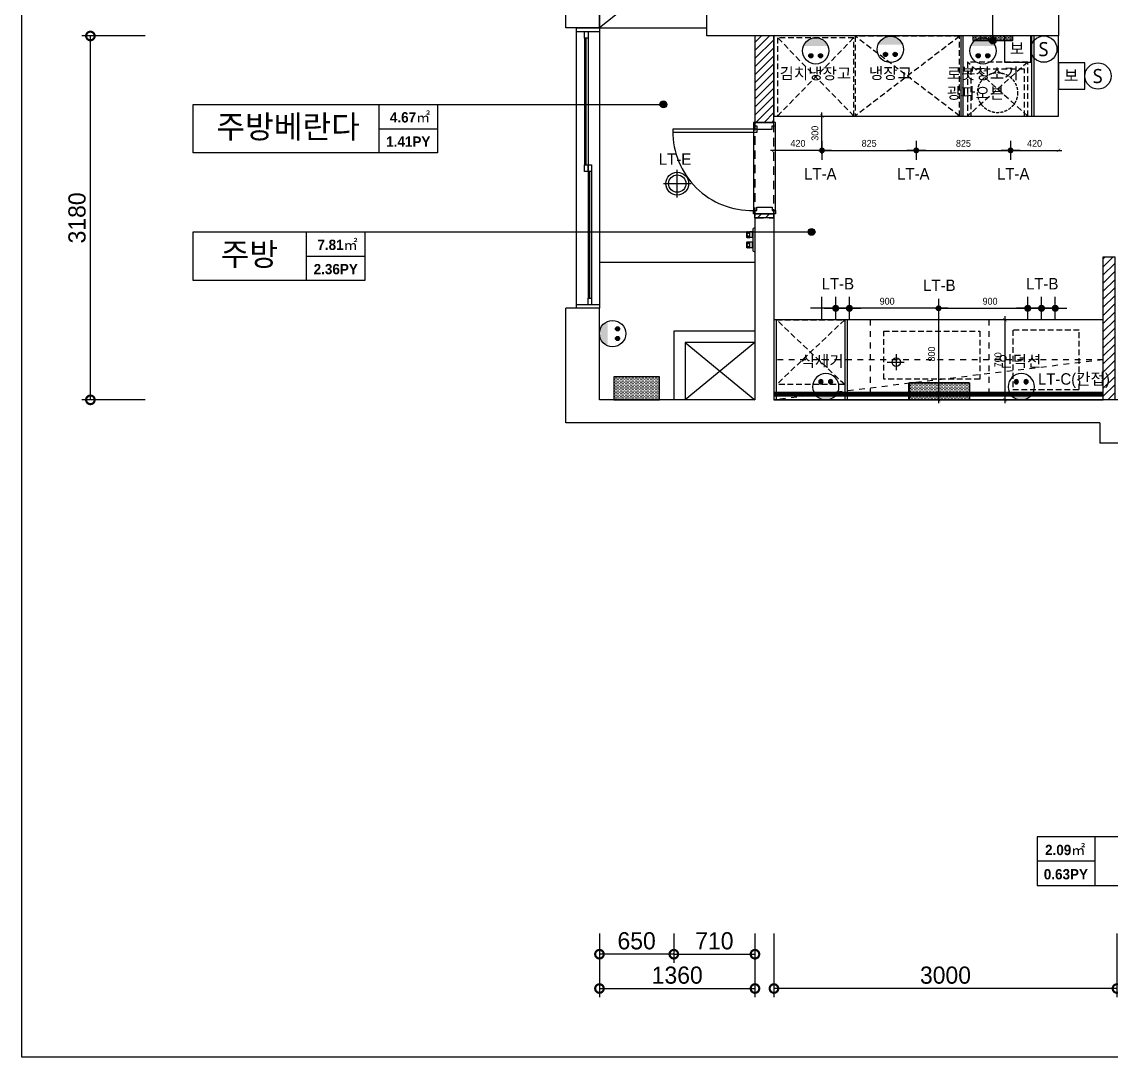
# Model space of a CAD drawing. Header units: inches. Extents: x -192760 to -100777, y -168280 to -114728.
# Drawn here: x -165460 to -155933, y -152933 to -143885 of the extents above; entities that cross this region are included whole.
import ezdxf
from ezdxf.enums import TextEntityAlignment as Align

# ---------------------------------------------------------------- set-up
doc = ezdxf.new("R2010")
doc.units = ezdxf.units.IN
doc.header["$LTSCALE"] = 50
doc.header["$MEASUREMENT"] = 0
for name, pattern in [('DASHED', [0.75, 0.5, -0.25]), ('DASHEDX2', [1.5, 1, -0.5]), ('HID', [2.5, 1.5, -1]), ('HID2', [1, 0.5, -0.5])]:
    doc.linetypes.add(name, pattern=pattern)
for name, color, linetype in [('0-ELC TEXT', 7, 'Continuous'), ('03-TEXT', 3, 'Continuous'), ('03-WAL NEW', 3, 'Continuous'), ('06-FUR', 6, 'Continuous'), ('06-LIGHT', 4, 'Continuous'), ('07-DIM', 5, 'Continuous'), ('3.기호.계단선', 30, 'Continuous'), ('F-SYM', 7, 'Continuous'), ('fin', 5, 'Continuous'), ('FORM(YOURNAME)-11', 1, 'Continuous'), ('FUR', 8, 'DASHED'), ('Layer 1', 7, 'Continuous'), ('RC-LIGHT', 7, 'Continuous'), ('도면층2', 2, 'Continuous'), ('도면층4', 4, 'Continuous'), ('도면층5', 5, 'Continuous'), ('도면층8', 8, 'Continuous'), ('설비', 7, 'Continuous')]:
    doc.layers.add(name, color=color, linetype=linetype)
doc.styles.add('HY 울릉도 L', font='')
doc.styles.add('HY울릉도L', font='Expo M.ttf')
doc.styles.get("Standard").update_dxf_attribs({"font": 'txt.shx', "bigfont": 'whgtxt.shx'})
doc.styles.add('YOURNAME', font='HY울릉도M.TTF')
doc.styles.add('넥슨고딕', font='NEXONLv1GothicBold.ttf')
doc.styles.add('코레일둥고', font='Korail_Round_Gothic_Medium.ttf')
doc.styles.get('HY 울릉도 L').set_extended_font_data('HY울릉도L')
doc.dimstyles.new('30', dxfattribs={"dimscale": 30, "dimtxt": 2, "dimasz": 1, "dimexe": 1, "dimexo": 1, "dimgap": 1, "dimtad": 1, "dimdec": 0, "dimrnd": 0.05, "dimdsep": 46, "dimlunit": 6, "dimtxsty": 'HY 울릉도 L', "dimblk": 'ARCHTICK', "dimcen": 2.5, "dimdle": 1, "dimclrd": 133, "dimclre": 133, "dimclrt": 30, "dimadec": 0, "dimazin": 0, "dimtfac": 1, "dimtdec": 0, "dimtix": 1, "dimtmove": 2, "dimatfit": 3, "dimldrblk": 'ARCHTICK', "dimfxl": 0, "dimlwd": -1, "dimlwe": -1, "dimarcsym": 0})
doc.dimstyles.new('60', dxfattribs={"dimscale": 60, "dimtxt": 2.5, "dimasz": 2.5, "dimexe": 1.25, "dimexo": 2, "dimtad": 1, "dimdec": 0, "dimtxsty": 'HY울릉도L', "dimblk": 'DOTSMALL', "dimcen": 2.5, "dimclrd": 1, "dimclre": 1, "dimclrt": 2, "dimadec": 0, "dimazin": 0, "dimtfac": 1, "dimtdec": 0, "dimtix": 1, "dimtmove": 0, "dimatfit": 3, "dimldrblk": 'DOTSMALL', "dimfxl": 0, "dimarcsym": 0})
pattern_1 = [(0, (-53382.818, -36846.35), (6.25, 12.5), [0, -12.5])]

# ---------------------------------------------------------------- blocks, each defined once
blk = doc.blocks.new('FORM-PLAN')
at = {"layer": 'Defpoints', "color": 158}
blk.add_lwpolyline([(-69444, 53115), (-64, 53115), (-64, 1215), (-69444, 1215)], close=True, dxfattribs=at)
at = {"layer": 'FORM(YOURNAME)-11', "color": 3, "style": 'YOURNAME'}
for tag, height, p in [('1', 450, (9905, 18188)), ('2', 450, (9905, 17544)), ('3', 450, (9905, 16257)), ('4', 450, (9905, 14326)), ('5', 515, (9905, 12009)), ('6', 515, (9905, 9757)), ('7', 515, (9905, 7504)), ('8', 515, (9905, 5252)), ('9', 515, (9905, 2999)), ('10', 515, (5655, 811)), ('11', 515, (9905, 747)), ('12', 515, (5655, -1441)), ('13', 515, (9905, -1441))]:
    blk.add_attdef(tag, text='', height=height, dxfattribs=at).set_placement(p, align=Align.MIDDLE_RIGHT)
blk = doc.blocks.new('*U428')
at = {"layer": 'F-SYM', "xscale": 0.3, "yscale": 0.3, "zscale": 0.3}
blk.add_blockref('FORM-PLAN', (-144626.9, -153298), dxfattribs=at)
blk = doc.blocks.new('_DOTSMALL')
at = {"color": 0, "linetype": 'ByBlock', "const_width": 0.5}
blk.add_lwpolyline([(-0.0625, 0, 1), (0.0625, 0, 1)], format="xyb", close=True, dxfattribs=at)
blk = doc.blocks.new('*D204')
at = {"layer": '07-DIM', "color": 1, "lineweight": -2}
for p, q in [((-160408.2, -151853.4), (-160408.2, -152408.4)), ((-159048.2, -151853.4), (-159048.2, -152408.4)), ((-160408.2, -152333.4), (-159048.2, -152333.4))]:
    blk.add_line(p, q, dxfattribs=at)
at = {"layer": 'Defpoints', "color": 0}
for p in [(-160408.2, -151733.4), (-159048.2, -151733.4), (-159048.2, -152333.4)]:
    blk.add_point(p, dxfattribs=at)
at = {"layer": '07-DIM', "color": 1, "lineweight": -2, "xscale": 150, "yscale": 150, "zscale": 150, "rotation": 180}
blk.add_blockref('_DOTSMALL', (-160408.2, -152333.4), dxfattribs=at)
at = {"layer": '07-DIM', "color": 1, "lineweight": -2, "xscale": 150, "yscale": 150, "zscale": 150}
blk.add_blockref('_DOTSMALL', (-159048.2, -152333.4), dxfattribs=at)
at = {"layer": '07-DIM', "color": 2, "insert": (-159728.2, -152217.2), "char_height": 150, "attachment_point": 5, "style": 'HY울릉도L'}
blk.add_mtext('1360', dxfattribs=at)
blk = doc.blocks.new('*D205')
at = {"layer": '07-DIM', "color": 1, "lineweight": -2}
for p, q in [((-159758.2, -151853.4), (-159758.2, -152108.4)), ((-159048.2, -151853.4), (-159048.2, -152108.4)), ((-159758.2, -152033.4), (-159048.2, -152033.4))]:
    blk.add_line(p, q, dxfattribs=at)
at = {"layer": 'Defpoints', "color": 0}
for p in [(-159758.2, -151733.4), (-159048.2, -151733.4), (-159048.2, -152033.4)]:
    blk.add_point(p, dxfattribs=at)
at = {"layer": '07-DIM', "color": 1, "lineweight": -2, "xscale": 150, "yscale": 150, "zscale": 150, "rotation": 180}
blk.add_blockref('_DOTSMALL', (-159758.2, -152033.4), dxfattribs=at)
at = {"layer": '07-DIM', "color": 1, "lineweight": -2, "xscale": 150, "yscale": 150, "zscale": 150}
blk.add_blockref('_DOTSMALL', (-159048.2, -152033.4), dxfattribs=at)
at = {"layer": '07-DIM', "color": 2, "insert": (-159403.2, -151917.2), "char_height": 150, "attachment_point": 5, "style": 'HY울릉도L'}
blk.add_mtext('710', dxfattribs=at)
blk = doc.blocks.new('*D206')
at = {"layer": '07-DIM', "color": 1, "lineweight": -2}
for p, q in [((-160408.2, -151853.4), (-160408.2, -152108.4)), ((-159758.2, -151853.4), (-159758.2, -152108.4)), ((-159758.2, -152033.4), (-160408.2, -152033.4))]:
    blk.add_line(p, q, dxfattribs=at)
at = {"layer": 'Defpoints', "color": 0}
for p in [(-160408.2, -151733.4), (-159758.2, -151733.4), (-160408.2, -152033.4)]:
    blk.add_point(p, dxfattribs=at)
at = {"layer": '07-DIM', "color": 1, "lineweight": -2, "xscale": 150, "yscale": 150, "zscale": 150, "rotation": 180}
blk.add_blockref('_DOTSMALL', (-160408.2, -152033.4), dxfattribs=at)
at = {"layer": '07-DIM', "color": 1, "lineweight": -2, "xscale": 150, "yscale": 150, "zscale": 150}
blk.add_blockref('_DOTSMALL', (-159758.2, -152033.4), dxfattribs=at)
at = {"layer": '07-DIM', "color": 2, "insert": (-160083.2, -151917.2), "char_height": 150, "attachment_point": 5, "style": 'HY울릉도L'}
blk.add_mtext('650', dxfattribs=at)
blk = doc.blocks.new('*D207')
at = {"layer": '07-DIM', "color": 1, "lineweight": -2}
for p, q in [((-164380.2, -144008.4), (-164935.2, -144008.4)), ((-164860.2, -147188.4), (-164860.2, -144008.4)), ((-164380.2, -147188.4), (-164935.2, -147188.4))]:
    blk.add_line(p, q, dxfattribs=at)
at = {"layer": 'Defpoints', "color": 0}
for p in [(-164860.2, -144008.4), (-164260.2, -144008.4), (-164260.2, -147188.4)]:
    blk.add_point(p, dxfattribs=at)
at = {"layer": '07-DIM', "color": 1, "lineweight": -2, "xscale": 150, "yscale": 150, "zscale": 150}
for p, rotation in [((-164860.2, -144008.4), 90), ((-164860.2, -147188.4), 270)]:
    blk.add_blockref('_DOTSMALL', p, dxfattribs=dict(at, rotation=rotation))
at = {"layer": '07-DIM', "color": 2, "insert": (-164976.6, -145598.4), "char_height": 150, "attachment_point": 5, "rotation": 90, "style": 'HY울릉도L'}
blk.add_mtext('3180', dxfattribs=at)
blk = doc.blocks.new('swich')
at = {"layer": '설비', "color": 140}
blk.add_circle((372828.6, -86554.1), 84, dxfattribs=at)
at = {"layer": '설비', "color": 140, "insert": (372858.7, -86509.1), "char_height": 90, "attachment_point": 3}
blk.add_mtext_dynamic_manual_height_columns('{\\fMalgun Gothic|b0|i0|c129|p50;S}', width=143.497, gutter_width=1, heights=[0], dxfattribs=at)
blk = doc.blocks.new('egoo')
at = {"layer": '설비'}
h = blk.add_hatch(color=140, dxfattribs=at)
edge = h.paths.add_edge_path()
edge.add_arc((1015645, 443434), 22.3, 0, 360)
h = blk.add_hatch(color=140, dxfattribs=at)
edge = h.paths.add_edge_path()
edge.add_arc((1015748, 443434), 22.3, 0, 360)
h = blk.add_hatch(color=140, dxfattribs=at)
edge = h.paths.add_edge_path()
edge.add_line((1015826, 443329), (1015567, 443329))
edge.add_ellipse((1015696, 443381), major_axis=(99, 99), ratio=1, start_angle=156.9578, end_angle=293.0422)
at = {"layer": '설비', "color": 140}
for centre, radius in [((1015696, 443381), 140), ((1015645, 443434), 22.3), ((1015748, 443434), 22.3)]:
    blk.add_circle(centre, radius, dxfattribs=at)
blk = doc.blocks.new('RRHREU')
at = {"color": 1, "linetype": 'Continuous'}
for p, q in [((119141.7, 54330.2), (119141.7, 54530.2)), ((119041.7, 54430.2), (119241.7, 54430.2))]:
    blk.add_line(p, q, dxfattribs=at)
at = {"layer": 'RC-LIGHT'}
for radius in [82.5, 62.5]:
    blk.add_circle((119141.7, 54430.2), radius, dxfattribs=at)
blk = doc.blocks.new('_ArchTick')
at = {"color": 0, "linetype": 'ByBlock', "const_width": 0.15}
blk.add_lwpolyline([(-0.5, -0.5), (0.5, 0.5)], dxfattribs=at)
blk = doc.blocks.new('*D233')
at = {"layer": 'Defpoints', "color": 0}
for p in [(-156862.2, -146488.4), (-156862.2, -147188.4), (-156862.2, -147188.4)]:
    blk.add_point(p, dxfattribs=at)
at = {"layer": 'RC-LIGHT', "color": 133}
for p, q in [((-156892.2, -146488.4), (-156892.2, -146488.4)), ((-156862.2, -146458.4), (-156862.2, -147218.4)), ((-156892.2, -147188.4), (-156892.2, -147188.4))]:
    blk.add_line(p, q, dxfattribs=at)
at = {"layer": 'RC-LIGHT', "color": 133, "xscale": 30, "yscale": 30, "zscale": 30}
for p, rotation in [((-156862.2, -146488.4), 90), ((-156862.2, -147188.4), 270)]:
    blk.add_blockref('_ArchTick', p, dxfattribs=dict(at, rotation=rotation))
at = {"layer": 'RC-LIGHT', "color": 30, "insert": (-156923.5, -146838.4), "char_height": 60, "attachment_point": 5, "rotation": 90, "style": 'HY 울릉도 L'}
blk.add_mtext('700', dxfattribs=at)
blk = doc.blocks.new('A$C004A4CAE')
at = {"layer": 'fin', "color": 6}
for p, q in [((0, 0), (0, 5)), ((200, 15), (10, 15)), ((36, 69), (36, 70)), ((84, 69), (36, 69)), ((51, 63), (36, 63)), ((51, 57), (36, 57)), ((51, 51), (36, 51)), ((36, 23), (36, 45)), ((84, 45), (36, 45)), ((82, 72), (38, 72)), ((82, 21), (38, 21)), ((43, 15), (43, 21)), ((84, 63), (69, 63)), ((84, 57), (69, 57)), ((84, 51), (69, 51)), ((77, 15), (77, 21)), ((84, 69), (84, 70)), ((84, 23), (84, 45)), ((126, 69), (126, 70)), ((174, 69), (126, 69)), ((141, 63), (126, 63)), ((141, 57), (126, 57)), ((141, 51), (126, 51)), ((174, 45), (126, 45)), ((126, 23), (126, 45)), ((172, 72), (128, 72)), ((172, 21), (128, 21)), ((133, 15), (133, 21)), ((174, 63), (159, 63)), ((174, 57), (159, 57)), ((174, 51), (159, 51)), ((167, 15), (167, 21)), ((174, 69), (174, 70)), ((174, 23), (174, 45)), ((210, 0), (210, 5))]:
    blk.add_line(p, q, dxfattribs=at)
for centre, radius, start, end in [((10, 5), 10, 90, 180), ((36, 66), 3, 90, 270), ((36, 60), 3, 90, 270), ((36, 54), 3, 90, 270), ((36, 48), 3, 90, 270), ((38, 70), 2, 90, 180), ((38, 23), 2, 180, 270), ((51, 66), 3, 90, 270), ((51, 60), 3, 90, 270), ((51, 54), 3, 90, 270), ((51, 48), 3, 90, 270), ((69, 66), 3, 270, 90), ((69, 60), 3, 270, 90), ((69, 54), 3, 270, 90), ((69, 48), 3, 270, 90), ((82, 70), 2, 0, 90), ((82, 23), 2, 270, 0), ((84, 66), 3, 270, 90), ((84, 60), 3, 270, 90), ((84, 54), 3, 270, 90), ((84, 48), 3, 270, 90), ((126, 66), 3, 90, 270), ((126, 60), 3, 90, 270), ((126, 54), 3, 90, 270), ((126, 48), 3, 90, 270), ((128, 70), 2, 90, 180), ((128, 23), 2, 180, 270), ((141, 66), 3, 90, 270), ((141, 60), 3, 90, 270), ((141, 54), 3, 90, 270), ((141, 48), 3, 90, 270), ((159, 66), 3, 270, 90), ((159, 60), 3, 270, 90), ((159, 54), 3, 270, 90), ((159, 48), 3, 270, 90), ((172, 70), 2, 0, 90), ((172, 23), 2, 270, 0), ((174, 66), 3, 270, 90), ((174, 60), 3, 270, 90), ((174, 54), 3, 270, 90), ((174, 48), 3, 270, 90), ((200, 5), 10, 0, 90)]:
    blk.add_arc(centre, radius, start, end, dxfattribs=at)
blk = doc.blocks.new('flloo')
blk.add_lwpolyline([(-157702.2, -126053.3), (-157702.2, -125903.3), (-157172.2, -125903.3), (-157172.2, -126053.3), (-157702.2, -126053.3)])
at = {"layer": 'Layer 1'}
blk.add_line((-159048.2, -124853.3), (-160408.2, -124853.3), dxfattribs=at)
blk.add_circle((-157812.2, -125723.3), 37.5, dxfattribs=at)
at = {"layer": '도면층2'}
for p, q in [((-160703.2, -122803.3), (-160713.2, -121833.3)), ((-160408.2, -122803.3), (-160408.2, -122053.3)), ((-159468.2, -122873.3), (-159468.2, -122053.3)), ((-156393.2, -122683.3), (-156393.2, -122873.3)), ((-160408.2, -122803.3), (-160703.2, -122803.3)), ((-160408.2, -122803.3), (-160608.2, -122803.3)), ((-156393.2, -122873.3), (-159468.2, -122873.3)), ((-159048.2, -124463.3), (-159048.2, -126053.3)), ((-158882.2, -124463.3), (-159048.2, -124463.3)), ((-158882.2, -124463.3), (-158882.2, -126053.3)), ((-160408.2, -125253.3), (-160703.2, -125253.3)), ((-160703.2, -126253.3), (-160703.2, -125253.3)), ((-160408.2, -125253.3), (-160608.2, -125253.3)), ((-160408.2, -126053.3), (-160408.2, -125253.3)), ((-159048.2, -125453.3), (-159758.2, -125453.3)), ((-159758.2, -125453.3), (-159758.2, -126053.3)), ((-159048.2, -125553.3), (-159658.2, -125553.3)), ((-159658.2, -125553.3), (-159658.2, -126053.3)), ((-159048.2, -126053.3), (-160408.2, -126053.3)), ((-155802.2, -126053.3), (-158882.2, -126053.3)), ((-156032.2, -126253.3), (-160703.2, -126253.3)), ((-156032.2, -126253.3), (-156032.2, -126433.3)), ((-155802.2, -126433.3), (-156032.2, -126433.3))]:
    blk.add_line(p, q, dxfattribs=at)
at = {"layer": '도면층4'}
for p, q in [((-160608.2, -125253.3), (-160608.2, -122803.3)), ((-160608.2, -122803.3), (-160408.2, -122803.3)), ((-160408.2, -122803.3), (-160408.2, -125253.3)), ((-160608.2, -122833.3), (-160408.2, -122833.3)), ((-160523.2, -123998.3), (-160523.2, -122893.3)), ((-160493.2, -125163.3), (-160493.2, -124058.3)), ((-160408.2, -125223.3), (-160608.2, -125223.3)), ((-160408.2, -125253.3), (-160608.2, -125253.3))]:
    blk.add_line(p, q, dxfattribs=at)
for points in [[(-160508.2, -122893.3), (-160538.2, -122893.3), (-160538.2, -122833.3), (-160508.2, -122833.3)], [(-160508.2, -124058.3), (-160538.2, -124058.3), (-160538.2, -123998.3), (-160508.2, -123998.3)], [(-160478.2, -124058.3), (-160508.2, -124058.3), (-160508.2, -123998.3), (-160478.2, -123998.3)], [(-160478.2, -125223.3), (-160508.2, -125223.3), (-160508.2, -125163.3), (-160478.2, -125163.3)]]:
    blk.add_lwpolyline(points, close=True, dxfattribs=at)
at = {"layer": '도면층5'}
for p, q in [((-160538.2, -122893.3), (-160538.2, -123998.3)), ((-160508.2, -122893.3), (-160508.2, -123998.3)), ((-160508.2, -124058.3), (-160508.2, -125163.3)), ((-160478.2, -124058.3), (-160478.2, -125163.3)), ((-157812.2, -125653.3), (-157812.2, -125793.3)), ((-157891.8, -125723.3), (-157742.2, -125723.3))]:
    blk.add_line(p, q, dxfattribs=at)
at = {"layer": '도면층8'}
for p, q in [((-159048.2, -125553.3), (-159658.2, -126053.3)), ((-159658.2, -125553.3), (-159048.2, -126053.3))]:
    blk.add_line(p, q, dxfattribs=at)
at = {"xscale": -1, "rotation": 90}
blk.add_blockref('A$C004A4CAE', (-159048.2, -124549.8), dxfattribs=at)
blk = doc.blocks.new('asrffwtrw')
at = {"layer": '03-WAL NEW'}
h = blk.add_hatch(dxfattribs=at)
h.set_pattern_fill('_USER', color=256, scale=50, angle=45, pattern_type=0)
h.set_pattern_definition([(45, (-27582.82, -15711.19), (-35.355339, 35.355339), [])])
h.paths.add_polyline_path([(-212431, -160474.6), (-212265, -160474.6), (-212265, -159719.6), (-212431, -159719.6)])
h.paths.add_polyline_path([(-212431, -161274.6), (-212265, -161274.6), (-212265, -161309.6), (-212431, -161309.6)])
h = blk.add_hatch(dxfattribs=at)
h.set_pattern_fill('_USER', color=256, scale=50, angle=45, pattern_type=0)
h.set_pattern_definition([(45, (-27582.82, 0), (-35.355339, 35.355339), [])])
h.paths.add_polyline_path([(-209285, -161649.6), (-209285, -162899.6), (-209385, -162899.6), (-209385, -161649.6)])
h.paths.add_polyline_path([(-207781, -163448.6), (-207781, -161649.6), (-207881, -161649.6), (-207881, -161799.6), (-207831, -161799.6), (-207831, -162899.6), (-207821, -162899.6), (-207821, -163448.6)])
at = {"layer": '3.기호.계단선'}
h = blk.add_hatch(dxfattribs=at)
h.set_pattern_fill('DOTS', color=256, scale=200, double=1)
h.set_pattern_definition(pattern_1)
h.paths.add_polyline_path([(-210526, -159759.6), (-210176, -159759.6), (-210176, -159719.6), (-210526, -159719.6)])
h = blk.add_hatch(dxfattribs=at)
h.set_pattern_fill('DOTS', color=8, scale=200, double=1)
h.set_pattern_definition(pattern_1)
h.paths.add_polyline_path([(-213666, -162899.6), (-213266, -162899.6), (-213266, -162699.6), (-213666, -162699.6)])
h = blk.add_hatch(dxfattribs=at)
h.set_pattern_fill('DOTS', color=256, scale=200, double=1)
h.set_pattern_definition([(0, (-53411.818, -36836.35), (6.25, 12.5), [0, -12.5])])
h.paths.add_polyline_path([(-211085, -162899.6), (-210555, -162899.6), (-210555, -162749.6), (-211085, -162749.6)])
at = {"layer": '03-WAL NEW'}
for points in [[(-212431, -160474.6), (-212265, -160474.6), (-212265, -159719.6), (-212431, -159719.6)], [(-212431, -161274.6), (-212265, -161274.6), (-212265, -161309.6), (-212431, -161309.6)]]:
    blk.add_lwpolyline(points, close=True, dxfattribs=at)
blk.add_lwpolyline([(-209285, -161649.6), (-209285, -162899.6), (-209385, -162899.6), (-209385, -161649.6), (-209285, -161649.6)], dxfattribs=at)
at = {"layer": '06-FUR', "color": 8}
for p, q in [((-212851, -158899.6), (-213791, -159649.6)), ((-210629, -160419.6), (-210629, -159719.6)), ((-210609, -160419.6), (-210609, -159719.6)), ((-210009, -160419.6), (-210009, -159719.6)), ((-209989, -160419.6), (-209989, -159719.6)), ((-212245, -162199.6), (-212245, -162899.6)), ((-211645, -162199.6), (-211645, -162899.6)), ((-211625, -162199.6), (-211625, -162899.6))]:
    blk.add_line(p, q, dxfattribs=at)
at = {"layer": '06-FUR', "color": 8, "linetype": 'DASHEDX2'}
for p, q in [((-211567, -160419.6), (-212233, -159734.6)), ((-212233, -160419.6), (-211567, -159734.6)), ((-210641, -160419.6), (-211555, -159721.6)), ((-210641, -159721.6), (-211555, -160419.6)), ((-210045.5, -159947.6), (-210572.5, -160419.6)), ((-210045.5, -160419.6), (-210572.5, -159947.6)), ((-211646, -162766.6), (-212244, -162199.6)), ((-211646, -162199.6), (-212244, -162766.6))]:
    blk.add_line(p, q, dxfattribs=at)
at = {"layer": '06-FUR', "color": 8, "linetype": 'HID2', "ltscale": 2}
for p, q in [((-211425, -162199.6), (-211425, -162899.6)), ((-210385, -162199.6), (-210385, -162899.6)), ((-209385, -162549.6), (-212265, -162899.6))]:
    blk.add_line(p, q, dxfattribs=at)
at = {"layer": '06-FUR', "color": 8}
for points in [[(-213791, -159649.6), (-212851, -159649.6), (-212851, -158899.6), (-213791, -158899.6)], [(-209776, -159719.6), (-212265, -159719.6), (-212265, -160419.6), (-209776, -160419.6)], [(-209385, -162199.6), (-212265, -162199.6), (-212265, -162899.6), (-209385, -162899.6)]]:
    blk.add_lwpolyline(points, close=True, dxfattribs=at)
at = {"layer": '06-FUR', "color": 8, "linetype": 'DASHEDX2'}
for points in [[(-212233, -160419.6), (-211567, -160419.6), (-211567, -159734.6), (-212233, -159734.6)], [(-210641, -159721.6), (-211555, -159721.6), (-211555, -160419.6), (-210641, -160419.6)], [(-210045.5, -159947.6), (-210572.5, -159947.6), (-210572.5, -160419.6), (-210045.5, -160419.6)], [(-210544, -160010.6), (-210544, -160419.6), (-210074, -160419.6), (-210074, -160010.6)], [(-211646, -162766.6), (-212244, -162766.6), (-212244, -162199.6), (-211646, -162199.6)], [(-210465, -162719.6), (-211305, -162719.6), (-211305, -162299.6), (-210465, -162299.6)], [(-210175, -162809.6), (-209595, -162809.6), (-209595, -162289.6), (-210175, -162289.6)]]:
    blk.add_lwpolyline(points, close=True, dxfattribs=at)
at = {"layer": '06-FUR', "color": 8, "linetype": 'HID2', "ltscale": 2}
blk.add_lwpolyline([(-212265, -162899.6), (-209385, -162899.6), (-209385, -162549.6), (-212265, -162549.6)], close=True, dxfattribs=at)
at = {"layer": '3.기호.계단선', "linetype": 'HID'}
blk.add_lwpolyline([(-212265, -159719.6), (-212431, -159719.6), (-212431, -161309.6), (-212265, -161309.6)], close=True, dxfattribs=at)
at = {"layer": '3.기호.계단선'}
for points in [[(-210526, -159759.6), (-210176, -159759.6), (-210176, -159719.6), (-210526, -159719.6)], [(-211080, -162899.6), (-210555, -162899.6), (-210555, -162749.6), (-211080, -162749.6)]]:
    blk.add_lwpolyline(points, close=True, dxfattribs=at)
at = {"layer": '3.기호.계단선', "color": 8}
blk.add_lwpolyline([(-213666, -162899.6), (-213266, -162899.6), (-213266, -162699.6), (-213666, -162699.6)], close=True, dxfattribs=at)
at = {"layer": 'FUR', "color": 8}
blk.add_circle((-210309, -160215.1), 175, dxfattribs=at)
at = {"layer": '도면층4'}
for p, q in [((-212414, -160534.6), (-213149, -160534.6)), ((-213149, -160534.6), (-213149, -160564.6)), ((-212444, -160474.6), (-212444, -161274.6)), ((-212414, -160534.6), (-212414, -160564.6)), ((-212252, -161274.6), (-212252, -160474.6)), ((-212414, -160564.6), (-213149, -160564.6))]:
    blk.add_line(p, q, dxfattribs=at)
for points in [[(-212444, -160474.6), (-212444, -160504.6), (-212414, -160504.6), (-212414, -160534.6), (-212282, -160534.6), (-212282, -160504.6), (-212252, -160504.6), (-212252, -160474.6), (-212444, -160474.6)], [(-212444, -161274.6), (-212444, -161244.6), (-212414, -161244.6), (-212414, -161214.6), (-212282, -161214.6), (-212282, -161244.6), (-212252, -161244.6), (-212252, -161274.6), (-212444, -161274.6)]]:
    blk.add_lwpolyline(points, dxfattribs=at)
at = {"layer": '도면층5'}
blk.add_arc((-212461.3, -160557.1), 687.7, 179.37514, 271.44336, dxfattribs=at)
at = {"layer": '도면층2'}
blk.add_blockref('flloo', (-53382.8, -36846.4), dxfattribs=at)
blk = doc.blocks.new('*D250')
at = {"layer": '07-DIM', "color": 1, "lineweight": -2}
for p, q in [((-158882.2, -151853.4), (-158882.2, -152408.4)), ((-155882.2, -151853.4), (-155882.2, -152408.4)), ((-155882.2, -152333.4), (-158882.2, -152333.4))]:
    blk.add_line(p, q, dxfattribs=at)
at = {"layer": 'Defpoints', "color": 0}
for p in [(-158882.2, -151733.4), (-155882.2, -151733.4), (-158882.2, -152333.4)]:
    blk.add_point(p, dxfattribs=at)
at = {"layer": '07-DIM', "color": 1, "lineweight": -2, "xscale": 150, "yscale": 150, "zscale": 150, "rotation": 180}
blk.add_blockref('_DOTSMALL', (-158882.2, -152333.4), dxfattribs=at)
at = {"layer": '07-DIM', "color": 1, "lineweight": -2, "xscale": 150, "yscale": 150, "zscale": 150}
blk.add_blockref('_DOTSMALL', (-155882.2, -152333.4), dxfattribs=at)
at = {"layer": '07-DIM', "color": 2, "insert": (-157382.2, -152217.2), "char_height": 150, "attachment_point": 5, "style": 'HY울릉도L'}
blk.add_mtext('3000', dxfattribs=at)
blk = doc.blocks.new('ddw23')
at = {"layer": '06-LIGHT'}
h = blk.add_hatch(color=256, dxfattribs=at)
h.dxf.hatch_style = 1
edge = h.paths.add_edge_path()
edge.add_arc((68140.4, 12171.5), 31.2, 270, 630)
h = blk.add_hatch(color=256, dxfattribs=at)
h.dxf.hatch_style = 1
edge = h.paths.add_edge_path()
edge.add_arc((68140.4, 12051.5), 31.2, 90, 450, ccw=False)
h = blk.add_hatch(color=256, dxfattribs=at)
h.dxf.hatch_style = 1
edge = h.paths.add_edge_path()
edge.add_arc((68140.4, 11931.5), 31.2, 90, 450, ccw=False)
at = {"color": 1, "linetype": 'Continuous'}
for p, q in [((68140.4, 12071.5), (68140.4, 12271.5)), ((68040.4, 12171.5), (68240.4, 12171.5)), ((68140.4, 12151.5), (68140.4, 11951.5)), ((68040.4, 12051.5), (68240.4, 12051.5)), ((68140.4, 12031.5), (68140.4, 11831.5)), ((68040.4, 11931.5), (68240.4, 11931.5))]:
    blk.add_line(p, q, dxfattribs=at)
blk = doc.blocks.new('FSF2WW')
at = {"layer": '06-LIGHT'}
h = blk.add_hatch(color=256, dxfattribs=at)
h.dxf.hatch_style = 1
edge = h.paths.add_edge_path()
edge.add_arc((-181710.7, -177456.1), 26, 90, 450)
at = {"color": 1, "linetype": 'Continuous'}
for p, q in [((-181710.7, -177372.8), (-181710.7, -177539.4)), ((-181627.4, -177456.1), (-181794, -177456.1))]:
    blk.add_line(p, q, dxfattribs=at)
blk = doc.blocks.new('*D287')
at = {"layer": 'Defpoints', "color": 0}
for p in [(-158462.2, -144708.4), (-158462.2, -144708.4), (-158462.2, -145008.4)]:
    blk.add_point(p, dxfattribs=at)
at = {"layer": 'RC-LIGHT', "color": 133}
for p, q in [((-158492.2, -144708.4), (-158492.2, -144708.4)), ((-158462.2, -145038.4), (-158462.2, -144678.4)), ((-158492.2, -145008.4), (-158492.2, -145008.4))]:
    blk.add_line(p, q, dxfattribs=at)
at = {"layer": 'RC-LIGHT', "color": 133, "xscale": 30, "yscale": 30, "zscale": 30}
for p, rotation in [((-158462.2, -144708.4), 90), ((-158462.2, -145008.4), 270)]:
    blk.add_blockref('_ArchTick', p, dxfattribs=dict(at, rotation=rotation))
at = {"layer": 'RC-LIGHT', "color": 30, "insert": (-158523.5, -144858.4), "char_height": 60, "attachment_point": 5, "rotation": 90, "style": 'HY 울릉도 L'}
blk.add_mtext('300', dxfattribs=at)
blk = doc.blocks.new('*D288')
at = {"layer": 'Defpoints', "color": 0}
for p in [(-158882.2, -145008.4), (-158882.2, -145008.4), (-158462.2, -145008.4)]:
    blk.add_point(p, dxfattribs=at)
at = {"layer": 'RC-LIGHT', "color": 133}
blk.add_line((-158432.2, -145008.4), (-158912.2, -145008.4), dxfattribs=at)
at = {"layer": 'RC-LIGHT', "color": 133, "xscale": 30, "yscale": 30, "zscale": 30, "rotation": 180}
blk.add_blockref('_ArchTick', (-158882.2, -145008.4), dxfattribs=at)
at = {"layer": 'RC-LIGHT', "color": 133, "xscale": 30, "yscale": 30, "zscale": 30}
blk.add_blockref('_ArchTick', (-158462.2, -145008.4), dxfattribs=at)
at = {"layer": 'RC-LIGHT', "color": 30, "insert": (-158672.2, -144947.2), "char_height": 60, "attachment_point": 5, "style": 'HY 울릉도 L'}
blk.add_mtext('420', dxfattribs=at)
blk = doc.blocks.new('*D289')
at = {"layer": 'Defpoints', "color": 0}
for p in [(-158462.2, -145008.4), (-157637.7, -145008.4), (-157637.7, -145008.4)]:
    blk.add_point(p, dxfattribs=at)
at = {"layer": 'RC-LIGHT', "color": 133}
for p, q in [((-158492.2, -145008.4), (-157607.7, -145008.4)), ((-158462.2, -145038.4), (-158462.2, -145038.4))]:
    blk.add_line(p, q, dxfattribs=at)
at = {"layer": 'RC-LIGHT', "color": 133, "xscale": 30, "yscale": 30, "zscale": 30, "rotation": 180}
blk.add_blockref('_ArchTick', (-158462.2, -145008.4), dxfattribs=at)
at = {"layer": 'RC-LIGHT', "color": 133, "xscale": 30, "yscale": 30, "zscale": 30}
blk.add_blockref('_ArchTick', (-157637.7, -145008.4), dxfattribs=at)
at = {"layer": 'RC-LIGHT', "color": 30, "insert": (-158049.9, -144947.1), "char_height": 60, "attachment_point": 5, "style": 'HY 울릉도 L'}
blk.add_mtext('825', dxfattribs=at)
blk = doc.blocks.new('*D290')
at = {"layer": 'Defpoints', "color": 0}
for p in [(-157637.7, -145008.4), (-156812.7, -145008.4), (-156812.7, -145008.4)]:
    blk.add_point(p, dxfattribs=at)
at = {"layer": 'RC-LIGHT', "color": 133}
blk.add_line((-157667.7, -145008.4), (-156782.7, -145008.4), dxfattribs=at)
at = {"layer": 'RC-LIGHT', "color": 133, "xscale": 30, "yscale": 30, "zscale": 30, "rotation": 180}
blk.add_blockref('_ArchTick', (-157637.7, -145008.4), dxfattribs=at)
at = {"layer": 'RC-LIGHT', "color": 133, "xscale": 30, "yscale": 30, "zscale": 30}
blk.add_blockref('_ArchTick', (-156812.7, -145008.4), dxfattribs=at)
at = {"layer": 'RC-LIGHT', "color": 30, "insert": (-157225.2, -144947.1), "char_height": 60, "attachment_point": 5, "style": 'HY 울릉도 L'}
blk.add_mtext('825', dxfattribs=at)
blk = doc.blocks.new('*D291')
at = {"layer": 'Defpoints', "color": 0}
for p in [(-156812.7, -145008.4), (-156393.2, -145008.4), (-156393.2, -145008.4)]:
    blk.add_point(p, dxfattribs=at)
at = {"layer": 'RC-LIGHT', "color": 133}
for p, q in [((-156842.7, -145008.4), (-156363.2, -145008.4)), ((-156393.2, -144978.4), (-156393.2, -144978.4))]:
    blk.add_line(p, q, dxfattribs=at)
at = {"layer": 'RC-LIGHT', "color": 133, "xscale": 30, "yscale": 30, "zscale": 30, "rotation": 180}
blk.add_blockref('_ArchTick', (-156812.7, -145008.4), dxfattribs=at)
at = {"layer": 'RC-LIGHT', "color": 133, "xscale": 30, "yscale": 30, "zscale": 30}
blk.add_blockref('_ArchTick', (-156393.2, -145008.4), dxfattribs=at)
at = {"layer": 'RC-LIGHT', "color": 30, "insert": (-156602.9, -144947.2), "char_height": 60, "attachment_point": 5, "style": 'HY 울릉도 L'}
blk.add_mtext('420', dxfattribs=at)
blk = doc.blocks.new('*D292')
at = {"layer": 'Defpoints', "color": 0}
for p in [(-157442.2, -146388.4), (-156542.2, -146388.4), (-156542.2, -146388.4)]:
    blk.add_point(p, dxfattribs=at)
at = {"layer": 'RC-LIGHT', "color": 133}
blk.add_line((-157472.2, -146388.4), (-156512.2, -146388.4), dxfattribs=at)
at = {"layer": 'RC-LIGHT', "color": 133, "xscale": 30, "yscale": 30, "zscale": 30, "rotation": 180}
blk.add_blockref('_ArchTick', (-157442.2, -146388.4), dxfattribs=at)
at = {"layer": 'RC-LIGHT', "color": 133, "xscale": 30, "yscale": 30, "zscale": 30}
blk.add_blockref('_ArchTick', (-156542.2, -146388.4), dxfattribs=at)
at = {"layer": 'RC-LIGHT', "color": 30, "insert": (-156992.2, -146327.1), "char_height": 60, "attachment_point": 5, "style": 'HY 울릉도 L'}
blk.add_mtext('900', dxfattribs=at)
blk = doc.blocks.new('*D293')
at = {"layer": 'Defpoints', "color": 0}
for p in [(-158342.2, -146388.4), (-158342.2, -146388.4), (-157442.2, -146388.4)]:
    blk.add_point(p, dxfattribs=at)
at = {"layer": 'RC-LIGHT', "color": 133}
blk.add_line((-157412.2, -146388.4), (-158372.2, -146388.4), dxfattribs=at)
at = {"layer": 'RC-LIGHT', "color": 133, "xscale": 30, "yscale": 30, "zscale": 30, "rotation": 180}
blk.add_blockref('_ArchTick', (-158342.2, -146388.4), dxfattribs=at)
at = {"layer": 'RC-LIGHT', "color": 133, "xscale": 30, "yscale": 30, "zscale": 30}
blk.add_blockref('_ArchTick', (-157442.2, -146388.4), dxfattribs=at)
at = {"layer": 'RC-LIGHT', "color": 30, "insert": (-157892.2, -146327.1), "char_height": 60, "attachment_point": 5, "style": 'HY 울릉도 L'}
blk.add_mtext('900', dxfattribs=at)
blk = doc.blocks.new('*D294')
at = {"layer": 'Defpoints', "color": 0}
for p in [(-157442.2, -146388.4), (-157442.2, -147188.4), (-157442.2, -147188.4)]:
    blk.add_point(p, dxfattribs=at)
at = {"layer": 'RC-LIGHT', "color": 133}
for p, q in [((-157472.2, -146388.4), (-157472.2, -146388.4)), ((-157442.2, -146358.4), (-157442.2, -147218.4)), ((-157472.2, -147188.4), (-157472.2, -147188.4))]:
    blk.add_line(p, q, dxfattribs=at)
at = {"layer": 'RC-LIGHT', "color": 133, "xscale": 30, "yscale": 30, "zscale": 30}
for p, rotation in [((-157442.2, -146388.4), 90), ((-157442.2, -147188.4), 270)]:
    blk.add_blockref('_ArchTick', p, dxfattribs=dict(at, rotation=rotation))
at = {"layer": 'RC-LIGHT', "color": 30, "insert": (-157503.5, -146788.4), "char_height": 60, "attachment_point": 5, "rotation": 90, "style": 'HY 울릉도 L'}
blk.add_mtext('800', dxfattribs=at)

msp = doc.modelspace()

# ---------------------------------------------------------------- hatches: boundary and pattern name
at = {"layer": '0-ELC TEXT'}
h = msp.add_hatch(color=256, dxfattribs=at)
h.dxf.hatch_style = 1
edge = h.paths.add_edge_path()
edge.add_arc((-156968.2, -144048.4), 30, 0, 360)
h = msp.add_hatch(color=256, dxfattribs=at)
h.dxf.hatch_style = 1
edge = h.paths.add_edge_path()
edge.add_arc((-159848.7, -144606.3), 30, 0, 360, ccw=False)
h = msp.add_hatch(color=256, dxfattribs=at)
h.dxf.hatch_style = 1
edge = h.paths.add_edge_path()
edge.add_arc((-158553.8, -145720.6), 30, 0, 360, ccw=False)
at = {"layer": '3.기호.계단선'}
h = msp.add_hatch(dxfattribs=at)
h.set_pattern_fill('DOTS', color=256, scale=200, double=1)
h.set_pattern_definition([(0, (0, -21135.16), (6.25, 12.5), [0, -12.5])])
h.paths.add_polyline_path([(-157143.2, -144048.4), (-156793.2, -144048.4), (-156793.2, -144008.4), (-157143.2, -144008.4)])
at = {"layer": 'RC-LIGHT'}
h = msp.add_hatch(color=10, dxfattribs=at)
edge = h.paths.add_edge_path()
edge.add_line((-158410.5, -144095.4), (-158623.9, -144095.4))
edge.add_ellipse((-158517.2, -144138.4), major_axis=(81.3, -81.3), ratio=1, start_angle=66.95778, end_angle=203.04222, ccw=False)
h = msp.add_hatch(color=10, dxfattribs=at)
edge = h.paths.add_edge_path()
edge.add_line((-156947.2, -144095.4), (-157160.6, -144095.4))
edge.add_ellipse((-157053.9, -144138.4), major_axis=(81.3, -81.3), ratio=1, start_angle=66.95778, end_angle=203.04222, ccw=False)
h = msp.add_hatch(color=10, dxfattribs=at)
edge = h.paths.add_edge_path()
edge.add_arc((-158559.2, -144181.4), 18.3, 0, 360)
h = msp.add_hatch(color=10, dxfattribs=at)
edge = h.paths.add_edge_path()
edge.add_arc((-158475.2, -144181.4), 18.3, 0, 360)
h = msp.add_hatch(color=10, dxfattribs=at)
edge = h.paths.add_edge_path()
edge.add_arc((-157095.9, -144181.4), 18.3, 0, 360)
h = msp.add_hatch(color=10, dxfattribs=at)
edge = h.paths.add_edge_path()
edge.add_arc((-157011.9, -144181.4), 18.3, 0, 360)

# ---------------------------------------------------------------- linework, layer by layer
at = {"layer": '0-ELC TEXT'}
for p, q in [((-162335.6, -145030.8), (-162335.6, -144606.3)), ((-161826, -144606.3), (-159848.7, -144606.3)), ((-162335.6, -144818.5), (-161826, -144818.5)), ((-162969.8, -146145.1), (-162969.8, -145720.6)), ((-162460.2, -145720.6), (-158514.8, -145720.6)), ((-162969.8, -145932.8), (-162460.2, -145932.8)), ((-156071.9, -151433.4), (-156071.9, -151008.9)), ((-156071.9, -151221.2), (-156581.5, -151221.2))]:
    msp.add_line(p, q, dxfattribs=at)
msp.add_lwpolyline([(-156968.2, -144048.4), (-156968.2, -143548.4), (-156568.2, -143548.4)], dxfattribs=at)
for points in [[(-163960.2, -144606.3), (-161826, -144606.3), (-161826, -145030.8), (-163960.2, -145030.8)], [(-163960.2, -145720.6), (-162460.2, -145720.6), (-162460.2, -146145.1), (-163960.2, -146145.1)], [(-155081.5, -151008.9), (-156581.5, -151008.9), (-156581.5, -151433.4), (-155081.5, -151433.4)]]:
    msp.add_lwpolyline(points, close=True, dxfattribs=at)
for centre in [(-156968.2, -144048.4), (-159848.7, -144606.3), (-158553.8, -145720.6)]:
    msp.add_circle(centre, 30, dxfattribs=at)
at = {"layer": '06-LIGHT', "color": 10, "linetype": 'HID', "const_width": 43.2}
msp.add_lwpolyline([(-158882.2, -147138.4), (-156002.2, -147138.4)], dxfattribs=at)
at = {"layer": '3.기호.계단선'}
msp.add_lwpolyline([(-157143.2, -144048.4), (-156793.2, -144048.4), (-156793.2, -144008.4), (-157143.2, -144008.4)], close=True, dxfattribs=at)
at = {"layer": 'RC-LIGHT', "color": 140}
msp.add_lwpolyline([(-156866.8, -144238.4), (-156636.8, -144238.4), (-156636.8, -144008.4), (-156866.8, -144008.4)], close=True, dxfattribs=at)
at = {"layer": 'RC-LIGHT', "color": 10}
msp.add_lwpolyline([(-156393.2, -144473.4), (-156163.2, -144473.4), (-156163.2, -144243.4), (-156393.2, -144243.4)], close=True, dxfattribs=at)
for centre, radius in [((-158517.2, -144138.4), 115), ((-157053.9, -144138.4), 115), ((-158559.2, -144181.4), 18.3), ((-158475.2, -144181.4), 18.3), ((-157095.9, -144181.4), 18.3), ((-157011.9, -144181.4), 18.3), ((-156048.2, -144358.4), 115)]:
    msp.add_circle(centre, radius, dxfattribs=at)

# ---------------------------------------------------------------- block references
at = {"layer": '06-FUR', "rotation": 90}
msp.add_blockref('ddw23', (-146290.7, -214528.8), dxfattribs=at)
at = {"layer": '06-FUR', "xscale": -1, "rotation": 270}
msp.add_blockref('ddw23', (-168593.7, -214528.8), dxfattribs=at)
at = {"layer": '3.기호.계단선'}
msp.add_blockref('*U428', (0, 0), dxfattribs=at)
at = {"layer": 'RC-LIGHT'}
for name, p in [('asrffwtrw', (53382.8, 15711.2)), ('FSF2WW', (23248.5, 32447.7)), ('FSF2WW', (24073, 32447.7)), ('FSF2WW', (24898, 32447.7)), ('FSF2WW', (24268.5, 31067.7))]:
    msp.add_blockref(name, p, dxfattribs=at)
at = {"layer": 'RC-LIGHT', "color": 140, "xscale": 0.8214285869294656, "yscale": 0.8214285869294656, "zscale": 0.8214285869294656}
for p, rotation in [((676457.8, 220079.8), 180), ((-524499.4, 687712.1), 270)]:
    msp.add_blockref('egoo', p, dxfattribs=dict(at, rotation=rotation))
at = {"layer": 'RC-LIGHT', "xscale": 1.212121212121212, "yscale": 1.212121212121212, "zscale": 1.212121212121212}
msp.add_blockref('RRHREU', (-304142.4, -211274.5), dxfattribs=at)
at = {"layer": 'RC-LIGHT', "color": 140, "xscale": -0.8214285869294656, "yscale": 0.8214285869294656, "zscale": 0.8214285869294656}
for p in [(675893, -511279.6), (677602.6, -511279.6)]:
    msp.add_blockref('egoo', p, dxfattribs=at)
at = {"layer": '설비', "color": 140, "xscale": 1.369047619047649, "yscale": 1.369047619047649, "zscale": 1.369047619047649}
msp.add_blockref('swich', (-666942, -25626.8), dxfattribs=at)

# ---------------------------------------------------------------- texts
at = {"layer": '03-TEXT'}
for s, height, style, p in [('주방베란다', 200, '코레일둥고', (-163130.8, -144901.8)), ('4.67㎡', 90, '넥슨고딕', (-162064.8, -144764.4)), ('1.41PY', 90, '넥슨고딕', (-162080.2, -144976.7)), ('주방', 200, '코레일둥고', (-163470, -146016.1)), ('7.81㎡', 90, '넥슨고딕', (-162699, -145878.7)), ('2.36PY', 90, '넥슨고딕', (-162714.4, -146091)), ('2.09㎡', 90, '넥슨고딕', (-156335.3, -151167.1)), ('0.63PY', 90, '넥슨고딕', (-156329.2, -151379.3))]:
    msp.add_text(s, height=height, dxfattribs=dict(at, style=style)).set_placement(p, align=Align.CENTER)
at = {"layer": '3.기호.계단선', "style": '코레일둥고'}
for s, p in [('LT-E', (-159889.2, -145034)), ('LT-A', (-158618.4, -145163.3)), ('LT-A', (-157805, -145163.3)), ('LT-A', (-156931.3, -145163.3)), ('LT-B', (-158464.9, -146123.6)), ('LT-B', (-157577.6, -146137.5)), ('LT-B', (-156677.6, -146123.6)), ('LT-C(간접)', (-156573.2, -146956))]:
    msp.add_text(s, height=100, dxfattribs=at).set_placement(p, align=Align.TOP_LEFT)
at = {"layer": 'RC-LIGHT', "color": 140, "style": '코레일둥고'}
for s, p in [('보', (-156819.1, -144068.5)), ('냉장고', (-158052.1, -144284.2)), ('식세기', (-158649.7, -146799.2)), ('인덕션', (-156919.9, -146799.2))]:
    msp.add_text(s, height=100, dxfattribs=at).set_placement(p, align=Align.TOP_LEFT)
at = {"layer": 'RC-LIGHT', "color": 10, "style": '코레일둥고'}
for s, p in [('김치냉장고', (-158833.8, -144285.7)), ('로봇청소기', (-157370.5, -144285.7)), ('보', (-156345.5, -144303.5)), ('광파오븐', (-157370.5, -144457))]:
    msp.add_text(s, height=100, dxfattribs=at).set_placement(p, align=Align.TOP_LEFT)
at = {"layer": 'RC-LIGHT', "color": 10, "insert": (-156007, -144296.8), "char_height": 123.214, "attachment_point": 3}
msp.add_mtext_dynamic_manual_height_columns('{\\fMalgun Gothic|b0|i0|c129|p50;S}', width=196.454, gutter_width=1.37, heights=[0], dxfattribs=at)

# ---------------------------------------------------------------- dimensions: what is measured, and where the dimension line sits
at = {"layer": '07-DIM'}
dim = msp.add_linear_dim(base=(-164860.2, -144008.4), p1=(-164260.2, -147188.4), p2=(-164260.2, -144008.4), angle=90, dimstyle='60', dxfattribs=at)
dim.commit()
dim.dimension.update_dxf_attribs({"geometry": '*D207', "text_midpoint": (-164976.6, -145598.4)})
for base, p1, p2, picture, middle in [((-159048.2, -152333.4), (-160408.2, -151733.4), (-159048.2, -151733.4), '*D204', (-159728.2, -152217.2)), ((-160408.2, -152033.4), (-159758.2, -151733.4), (-160408.2, -151733.4), '*D206', (-160083.2, -151917.2)), ((-159048.2, -152033.4), (-159758.2, -151733.4), (-159048.2, -151733.4), '*D205', (-159403.2, -151917.2)), ((-158882.2, -152333.4), (-155882.2, -151733.4), (-158882.2, -151733.4), '*D250', (-157382.2, -152217.2))]:
    dim = msp.add_linear_dim(base=base, p1=p1, p2=p2, dimstyle='60', dxfattribs=at)
    dim.commit()
    dim.dimension.update_dxf_attribs({"geometry": picture, "text_midpoint": middle})
at = {"layer": 'RC-LIGHT'}
for base, p1, p2, picture, middle in [((-158462.2, -144708.4), (-158462.2, -145008.4), (-158462.2, -144708.4), '*D287', (-158523.5, -144858.4)), ((-157442.2, -147188.4), (-157442.2, -146388.4), (-157442.2, -147188.4), '*D294', (-157503.5, -146788.4)), ((-156862.2, -147188.4), (-156862.2, -146488.4), (-156862.2, -147188.4), '*D233', (-156923.5, -146838.4))]:
    dim = msp.add_linear_dim(base=base, p1=p1, p2=p2, angle=90, dimstyle='30', override={"dimfxl": 1.25, "dimarcsym": 2}, dxfattribs=at)
    dim.commit()
    dim.dimension.update_dxf_attribs({"geometry": picture, "text_midpoint": middle})
for base, p1, p2, picture, middle in [((-158882.2, -145008.4), (-158462.2, -145008.4), (-158882.2, -145008.4), '*D288', (-158672.2, -144947.2)), ((-157637.6968748, -145008.4154955), (-158462.1968748, -145008.4154955), (-157637.6968748, -145008.4154955), '*D289', (-158049.9468748, -144947.1129175)), ((-156812.7, -145008.4), (-157637.7, -145008.4), (-156812.7, -145008.4), '*D290', (-157225.2, -144947.1)), ((-156393.1968748, -145008.4154955), (-156812.6968748, -145008.4154955), (-156393.1968748, -145008.4154955), '*D291', (-156602.9468748, -144947.153623)), ((-158342.2, -146388.4), (-157442.2, -146388.4), (-158342.2, -146388.4), '*D293', (-157892.2, -146327.1)), ((-156542.2, -146388.4), (-157442.2, -146388.4), (-156542.2, -146388.4), '*D292', (-156992.2, -146327.1))]:
    dim = msp.add_linear_dim(base=base, p1=p1, p2=p2, dimstyle='30', override={"dimfxl": 1.25, "dimarcsym": 2}, dxfattribs=at)
    dim.commit()
    dim.dimension.update_dxf_attribs({"geometry": picture, "text_midpoint": middle})

doc.saveas('drawing.dxf')
